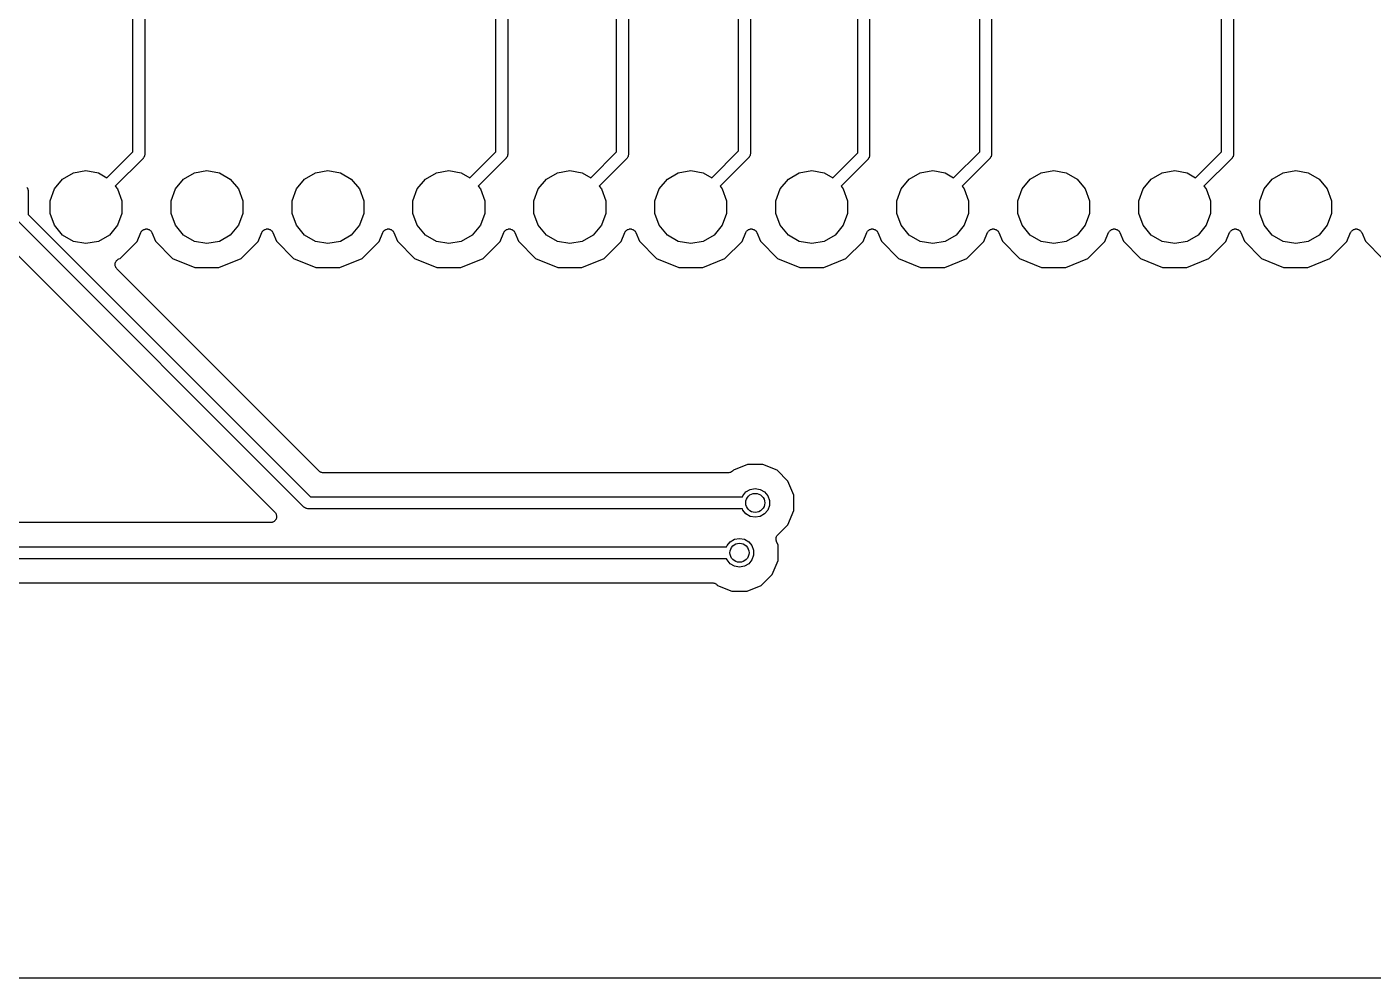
# Model space of a CAD drawing. Extents: x 116.4 to 213.4, y -134.3 to -53.5.
# Drawn here: x 152.79 to 181.06, y -134.29 to -114.33 of the extents above; entities that cross this region are included whole.
import ezdxf

# ---------------------------------------------------------------- set-up
doc = ezdxf.new("R2010")
doc.units = 0
doc.header["$MEASUREMENT"] = 0
doc.layers.add('BLACK', color=7, linetype='CONTINUOUS')

msp = doc.modelspace()

# ---------------------------------------------------------------- linework, layer by layer
at = {"layer": 'Black'}
for p, q in [((170.235, -116.968), (170.235, -95.121)), ((170.485, -94.996), (170.485, -117.02)), ((167.734, -116.929), (167.734, -95.4702)), ((167.984, -95.4184), (167.984, -116.981)), ((177.876, -116.947), (177.876, -96.159)), ((178.126, -96.1072), (178.126, -116.999)), ((155.016, -116.947), (155.016, -96.7958)), ((155.266, -96.744), (155.266, -116.999)), ((162.636, -116.947), (162.636, -108.653)), ((162.886, -108.602), (162.886, -116.999)), ((165.172, -116.951), (165.172, -109.045)), ((165.422, -108.993), (165.422, -117.003)), ((172.796, -116.947), (172.796, -110.977)), ((173.046, -110.925), (173.046, -116.999)), ((154.469, -117.494), (155.016, -116.947)), ((155.266, -117.01), (155.261, -117.025)), ((155.266, -116.999), (155.265, -117.004)), ((155.265, -117.004), (155.266, -117.01)), ((162.089, -117.494), (162.636, -116.947)), ((162.886, -117.01), (162.881, -117.025)), ((162.886, -116.999), (162.885, -117.004)), ((162.885, -117.004), (162.886, -117.01)), ((164.629, -117.494), (165.172, -116.951)), ((165.422, -117.003), (165.421, -117.008)), ((165.421, -117.008), (165.422, -117.014)), ((167.169, -117.494), (167.734, -116.929)), ((167.979, -117.007), (167.977, -117.024)), ((167.984, -116.992), (167.979, -117.007)), ((167.984, -116.981), (167.983, -116.986)), ((167.983, -116.986), (167.984, -116.992)), ((169.709, -117.494), (170.235, -116.968)), ((172.249, -117.494), (172.796, -116.947)), ((173.046, -117.01), (173.041, -117.025)), ((173.046, -116.999), (173.045, -117.004)), ((173.045, -117.004), (173.046, -117.01)), ((177.329, -117.494), (177.876, -116.947)), ((178.126, -117.01), (178.121, -117.025)), ((178.126, -116.999), (178.125, -117.004)), ((178.125, -117.004), (178.126, -117.01)), ((155.23, -117.087), (154.645, -117.671)), ((155.233, -117.083), (155.23, -117.087)), ((155.237, -117.079), (155.233, -117.083)), ((155.245, -117.065), (155.237, -117.079)), ((155.254, -117.052), (155.245, -117.065)), ((155.256, -117.046), (155.254, -117.052)), ((155.259, -117.042), (155.256, -117.046)), ((155.261, -117.025), (155.259, -117.042)), ((162.85, -117.087), (162.265, -117.671)), ((162.853, -117.083), (162.85, -117.087)), ((162.857, -117.079), (162.853, -117.083)), ((162.865, -117.065), (162.857, -117.079)), ((162.874, -117.052), (162.865, -117.065)), ((162.876, -117.046), (162.874, -117.052)), ((162.879, -117.042), (162.876, -117.046)), ((162.881, -117.025), (162.879, -117.042)), ((165.385, -117.091), (164.805, -117.671)), ((165.389, -117.087), (165.385, -117.091)), ((165.393, -117.083), (165.389, -117.087)), ((165.401, -117.069), (165.393, -117.083)), ((165.41, -117.056), (165.401, -117.069)), ((165.412, -117.05), (165.41, -117.056)), ((165.415, -117.046), (165.412, -117.05)), ((165.417, -117.03), (165.415, -117.046)), ((165.422, -117.014), (165.417, -117.03)), ((167.948, -117.069), (167.345, -117.671)), ((167.951, -117.065), (167.948, -117.069)), ((167.955, -117.061), (167.951, -117.065)), ((167.963, -117.047), (167.955, -117.061)), ((167.972, -117.034), (167.963, -117.047)), ((167.974, -117.028), (167.972, -117.034)), ((167.977, -117.024), (167.974, -117.028)), ((170.449, -117.108), (169.885, -117.671)), ((170.452, -117.104), (170.449, -117.108)), ((170.456, -117.1), (170.452, -117.104)), ((170.464, -117.086), (170.456, -117.1)), ((170.473, -117.073), (170.464, -117.086)), ((170.475, -117.067), (170.473, -117.073)), ((170.478, -117.063), (170.475, -117.067)), ((170.48, -117.046), (170.478, -117.063)), ((170.485, -117.031), (170.48, -117.046)), ((170.485, -117.02), (170.484, -117.025)), ((170.484, -117.025), (170.485, -117.031)), ((173.01, -117.087), (172.425, -117.671)), ((173.013, -117.083), (173.01, -117.087)), ((173.017, -117.079), (173.013, -117.083)), ((173.025, -117.065), (173.017, -117.079)), ((173.034, -117.052), (173.025, -117.065)), ((173.036, -117.046), (173.034, -117.052)), ((173.039, -117.042), (173.036, -117.046)), ((173.041, -117.025), (173.039, -117.042)), ((178.09, -117.087), (177.505, -117.671)), ((178.093, -117.083), (178.09, -117.087)), ((178.097, -117.079), (178.093, -117.083)), ((178.105, -117.065), (178.097, -117.079)), ((178.114, -117.052), (178.105, -117.065)), ((178.116, -117.046), (178.114, -117.052)), ((178.119, -117.042), (178.116, -117.046)), ((178.121, -117.025), (178.119, -117.042)), ((153.368, -117.728), (153.538, -117.524)), ((153.538, -117.524), (153.768, -117.391)), ((153.768, -117.391), (154.03, -117.345)), ((154.03, -117.345), (154.292, -117.391)), ((154.292, -117.391), (154.469, -117.494)), ((155.908, -117.728), (156.078, -117.524)), ((156.078, -117.524), (156.308, -117.391)), ((156.308, -117.391), (156.57, -117.345)), ((156.57, -117.345), (156.832, -117.391)), ((156.832, -117.391), (157.062, -117.524)), ((157.062, -117.524), (157.232, -117.728)), ((158.448, -117.728), (158.618, -117.524)), ((158.618, -117.524), (158.848, -117.391)), ((158.848, -117.391), (159.11, -117.345)), ((159.11, -117.345), (159.372, -117.391)), ((159.372, -117.391), (159.602, -117.524)), ((159.602, -117.524), (159.772, -117.728)), ((160.988, -117.728), (161.158, -117.524)), ((161.158, -117.524), (161.388, -117.391)), ((161.388, -117.391), (161.65, -117.345)), ((161.65, -117.345), (161.912, -117.391)), ((161.912, -117.391), (162.089, -117.494)), ((163.528, -117.728), (163.698, -117.524)), ((163.698, -117.524), (163.928, -117.391)), ((163.928, -117.391), (164.19, -117.345)), ((164.19, -117.345), (164.452, -117.391)), ((164.452, -117.391), (164.629, -117.494)), ((166.068, -117.728), (166.238, -117.524)), ((166.238, -117.524), (166.468, -117.391)), ((166.468, -117.391), (166.73, -117.345)), ((166.73, -117.345), (166.992, -117.391)), ((166.992, -117.391), (167.169, -117.494)), ((168.608, -117.728), (168.778, -117.524)), ((168.778, -117.524), (169.008, -117.391)), ((169.008, -117.391), (169.27, -117.345)), ((169.27, -117.345), (169.532, -117.391)), ((169.532, -117.391), (169.709, -117.494)), ((171.148, -117.728), (171.318, -117.524)), ((171.318, -117.524), (171.548, -117.391)), ((171.548, -117.391), (171.81, -117.345)), ((171.81, -117.345), (172.072, -117.391)), ((172.072, -117.391), (172.249, -117.494)), ((173.688, -117.728), (173.858, -117.524)), ((173.858, -117.524), (174.088, -117.391)), ((174.088, -117.391), (174.35, -117.345)), ((174.35, -117.345), (174.612, -117.391)), ((174.612, -117.391), (174.842, -117.524)), ((174.842, -117.524), (175.012, -117.728)), ((176.228, -117.728), (176.398, -117.524)), ((176.398, -117.524), (176.628, -117.391)), ((176.628, -117.391), (176.89, -117.345)), ((176.89, -117.345), (177.152, -117.391)), ((177.152, -117.391), (177.329, -117.494)), ((178.768, -117.728), (178.938, -117.524)), ((178.938, -117.524), (179.168, -117.391)), ((179.168, -117.391), (179.43, -117.345)), ((179.43, -117.345), (179.692, -117.391)), ((179.692, -117.391), (179.922, -117.524)), ((179.922, -117.524), (180.092, -117.728)), ((152.789, -117.69), (152.798, -117.705)), ((152.798, -117.705), (152.807, -117.718)), ((152.807, -117.718), (152.808, -117.723)), ((152.808, -117.723), (152.811, -117.728)), ((152.811, -117.728), (152.814, -117.744)), ((152.814, -117.744), (152.818, -117.76)), ((152.818, -117.76), (152.818, -117.765)), ((152.818, -117.765), (152.819, -117.771)), ((152.819, -117.771), (152.819, -118.263)), ((153.277, -117.977), (153.368, -117.728)), ((154.645, -117.671), (154.692, -117.728)), ((154.692, -117.728), (154.783, -117.977)), ((155.817, -117.977), (155.908, -117.728)), ((157.232, -117.728), (157.323, -117.977)), ((158.357, -117.977), (158.448, -117.728)), ((159.772, -117.728), (159.863, -117.977)), ((160.897, -117.977), (160.988, -117.728)), ((162.265, -117.671), (162.312, -117.728)), ((162.312, -117.728), (162.403, -117.977)), ((163.437, -117.977), (163.528, -117.728)), ((164.805, -117.671), (164.852, -117.728)), ((164.852, -117.728), (164.943, -117.977)), ((165.977, -117.977), (166.068, -117.728)), ((167.345, -117.671), (167.392, -117.728)), ((167.392, -117.728), (167.483, -117.977)), ((168.517, -117.977), (168.608, -117.728)), ((169.885, -117.671), (169.932, -117.728)), ((169.932, -117.728), (170.023, -117.977)), ((171.057, -117.977), (171.148, -117.728)), ((172.425, -117.671), (172.472, -117.728)), ((172.472, -117.728), (172.563, -117.977)), ((173.597, -117.977), (173.688, -117.728)), ((175.012, -117.728), (175.103, -117.977)), ((176.137, -117.977), (176.228, -117.728)), ((177.505, -117.671), (177.552, -117.728)), ((177.552, -117.728), (177.643, -117.977)), ((178.677, -117.977), (178.768, -117.728)), ((180.092, -117.728), (180.183, -117.977)), ((153.277, -118.243), (153.277, -117.977)), ((154.783, -117.977), (154.783, -118.243)), ((155.817, -118.243), (155.817, -117.977)), ((157.323, -117.977), (157.323, -118.243)), ((158.357, -118.243), (158.357, -117.977)), ((159.863, -117.977), (159.863, -118.243)), ((160.897, -118.243), (160.897, -117.977)), ((162.403, -117.977), (162.403, -118.243)), ((163.437, -118.243), (163.437, -117.977)), ((164.943, -117.977), (164.943, -118.243)), ((165.977, -118.243), (165.977, -117.977)), ((167.483, -117.977), (167.483, -118.243)), ((168.517, -118.243), (168.517, -117.977)), ((170.023, -117.977), (170.023, -118.243)), ((171.057, -118.243), (171.057, -117.977)), ((172.563, -117.977), (172.563, -118.243)), ((173.597, -118.243), (173.597, -117.977)), ((175.103, -117.977), (175.103, -118.243)), ((176.137, -118.243), (176.137, -117.977)), ((177.643, -117.977), (177.643, -118.243)), ((178.677, -118.243), (178.677, -117.977)), ((180.183, -117.977), (180.183, -118.243)), ((158.608, -124.406), (152.605, -118.403)), ((152.819, -118.263), (158.748, -124.193)), ((153.368, -118.492), (153.277, -118.243)), ((154.783, -118.243), (154.692, -118.492)), ((155.908, -118.492), (155.817, -118.243)), ((157.323, -118.243), (157.232, -118.492)), ((158.448, -118.492), (158.357, -118.243)), ((159.863, -118.243), (159.772, -118.492)), ((160.988, -118.492), (160.897, -118.243)), ((162.403, -118.243), (162.312, -118.492)), ((163.528, -118.492), (163.437, -118.243)), ((164.943, -118.243), (164.852, -118.492)), ((166.068, -118.492), (165.977, -118.243)), ((167.483, -118.243), (167.392, -118.492)), ((168.608, -118.492), (168.517, -118.243)), ((170.023, -118.243), (169.932, -118.492)), ((171.148, -118.492), (171.057, -118.243)), ((172.563, -118.243), (172.472, -118.492)), ((173.688, -118.492), (173.597, -118.243)), ((175.103, -118.243), (175.012, -118.492)), ((176.228, -118.492), (176.137, -118.243)), ((177.643, -118.243), (177.552, -118.492)), ((178.768, -118.492), (178.677, -118.243)), ((180.183, -118.243), (180.092, -118.492)), ((153.538, -118.696), (153.368, -118.492)), ((153.768, -118.829), (153.538, -118.696)), ((154.522, -118.696), (154.292, -118.829)), ((154.692, -118.492), (154.522, -118.696)), ((155.106, -118.83), (155.183, -118.646)), ((155.183, -118.646), (155.192, -118.632)), ((155.192, -118.632), (155.199, -118.617)), ((155.199, -118.617), (155.203, -118.613)), ((155.203, -118.613), (155.206, -118.609)), ((155.206, -118.609), (155.22, -118.599)), ((155.22, -118.599), (155.232, -118.587)), ((155.232, -118.587), (155.237, -118.585)), ((155.237, -118.585), (155.241, -118.582)), ((155.241, -118.582), (155.257, -118.577)), ((155.257, -118.577), (155.273, -118.57)), ((155.273, -118.57), (155.278, -118.57)), ((155.278, -118.57), (155.283, -118.569)), ((155.283, -118.569), (155.3, -118.569)), ((155.3, -118.569), (155.317, -118.569)), ((155.317, -118.569), (155.322, -118.57)), ((155.322, -118.57), (155.328, -118.571)), ((155.328, -118.571), (155.343, -118.577)), ((155.343, -118.577), (155.359, -118.582)), ((155.359, -118.582), (155.363, -118.585)), ((155.363, -118.585), (155.368, -118.587)), ((155.368, -118.587), (155.38, -118.599)), ((155.38, -118.599), (155.394, -118.609)), ((155.394, -118.609), (155.397, -118.613)), ((155.397, -118.613), (155.401, -118.617)), ((155.401, -118.617), (155.408, -118.632)), ((155.408, -118.632), (155.417, -118.646)), ((155.417, -118.646), (155.493, -118.828)), ((156.078, -118.696), (155.908, -118.492)), ((156.308, -118.829), (156.078, -118.696)), ((157.062, -118.696), (156.832, -118.829)), ((157.232, -118.492), (157.062, -118.696)), ((157.646, -118.83), (157.723, -118.646)), ((157.723, -118.646), (157.732, -118.632)), ((157.732, -118.632), (157.739, -118.617)), ((157.739, -118.617), (157.743, -118.613)), ((157.743, -118.613), (157.746, -118.609)), ((157.746, -118.609), (157.76, -118.599)), ((157.76, -118.599), (157.772, -118.587)), ((157.772, -118.587), (157.777, -118.585)), ((157.777, -118.585), (157.781, -118.582)), ((157.781, -118.582), (157.797, -118.577)), ((157.797, -118.577), (157.813, -118.57)), ((157.813, -118.57), (157.818, -118.57)), ((157.818, -118.57), (157.823, -118.569)), ((157.823, -118.569), (157.84, -118.569)), ((157.84, -118.569), (157.857, -118.569)), ((157.857, -118.569), (157.862, -118.57)), ((157.862, -118.57), (157.868, -118.571)), ((157.868, -118.571), (157.883, -118.577)), ((157.883, -118.577), (157.899, -118.582)), ((157.899, -118.582), (157.903, -118.585)), ((157.903, -118.585), (157.908, -118.587)), ((157.908, -118.587), (157.92, -118.599)), ((157.92, -118.599), (157.934, -118.609)), ((157.934, -118.609), (157.937, -118.613)), ((157.937, -118.613), (157.941, -118.617)), ((157.941, -118.617), (157.948, -118.632)), ((157.948, -118.632), (157.957, -118.646)), ((157.957, -118.646), (158.033, -118.828)), ((158.618, -118.696), (158.448, -118.492)), ((158.848, -118.829), (158.618, -118.696)), ((159.602, -118.696), (159.372, -118.829)), ((159.772, -118.492), (159.602, -118.696)), ((160.186, -118.83), (160.263, -118.646)), ((160.263, -118.646), (160.272, -118.632)), ((160.272, -118.632), (160.279, -118.617)), ((160.279, -118.617), (160.283, -118.613)), ((160.283, -118.613), (160.286, -118.609)), ((160.286, -118.609), (160.3, -118.599)), ((160.3, -118.599), (160.312, -118.587)), ((160.312, -118.587), (160.317, -118.585)), ((160.317, -118.585), (160.321, -118.582)), ((160.321, -118.582), (160.337, -118.577)), ((160.337, -118.577), (160.353, -118.57)), ((160.353, -118.57), (160.358, -118.57)), ((160.358, -118.57), (160.363, -118.569)), ((160.363, -118.569), (160.38, -118.569)), ((160.38, -118.569), (160.397, -118.569)), ((160.397, -118.569), (160.402, -118.57)), ((160.402, -118.57), (160.408, -118.571)), ((160.408, -118.571), (160.423, -118.577)), ((160.423, -118.577), (160.439, -118.582)), ((160.439, -118.582), (160.443, -118.585)), ((160.443, -118.585), (160.448, -118.587)), ((160.448, -118.587), (160.46, -118.599)), ((160.46, -118.599), (160.474, -118.609)), ((160.474, -118.609), (160.477, -118.613)), ((160.477, -118.613), (160.481, -118.617)), ((160.481, -118.617), (160.488, -118.632)), ((160.488, -118.632), (160.497, -118.646)), ((160.497, -118.646), (160.573, -118.828)), ((161.158, -118.696), (160.988, -118.492)), ((161.388, -118.829), (161.158, -118.696)), ((162.142, -118.696), (161.912, -118.829)), ((162.312, -118.492), (162.142, -118.696)), ((162.726, -118.83), (162.803, -118.646)), ((162.803, -118.646), (162.812, -118.632)), ((162.812, -118.632), (162.819, -118.617)), ((162.819, -118.617), (162.823, -118.613)), ((162.823, -118.613), (162.826, -118.609)), ((162.826, -118.609), (162.84, -118.599)), ((162.84, -118.599), (162.852, -118.587)), ((162.852, -118.587), (162.857, -118.585)), ((162.857, -118.585), (162.861, -118.582)), ((162.861, -118.582), (162.877, -118.577)), ((162.877, -118.577), (162.893, -118.57)), ((162.893, -118.57), (162.898, -118.57)), ((162.898, -118.57), (162.903, -118.569)), ((162.903, -118.569), (162.92, -118.569)), ((162.92, -118.569), (162.937, -118.569)), ((162.937, -118.569), (162.942, -118.57)), ((162.942, -118.57), (162.948, -118.571)), ((162.948, -118.571), (162.963, -118.577)), ((162.963, -118.577), (162.979, -118.582)), ((162.979, -118.582), (162.983, -118.585)), ((162.983, -118.585), (162.988, -118.587)), ((162.988, -118.587), (163, -118.599)), ((163, -118.599), (163.014, -118.609)), ((163.014, -118.609), (163.017, -118.613)), ((163.017, -118.613), (163.021, -118.617)), ((163.021, -118.617), (163.028, -118.632)), ((163.028, -118.632), (163.037, -118.646)), ((163.037, -118.646), (163.113, -118.828)), ((163.698, -118.696), (163.528, -118.492)), ((163.928, -118.829), (163.698, -118.696)), ((164.682, -118.696), (164.452, -118.829)), ((164.852, -118.492), (164.682, -118.696)), ((165.266, -118.83), (165.343, -118.646)), ((165.343, -118.646), (165.352, -118.632)), ((165.352, -118.632), (165.359, -118.617)), ((165.359, -118.617), (165.363, -118.613)), ((165.363, -118.613), (165.366, -118.609)), ((165.366, -118.609), (165.38, -118.599)), ((165.38, -118.599), (165.392, -118.587)), ((165.392, -118.587), (165.397, -118.585)), ((165.397, -118.585), (165.401, -118.582)), ((165.401, -118.582), (165.417, -118.577)), ((165.417, -118.577), (165.433, -118.57)), ((165.433, -118.57), (165.438, -118.57)), ((165.438, -118.57), (165.443, -118.569)), ((165.443, -118.569), (165.46, -118.569)), ((165.46, -118.569), (165.477, -118.569)), ((165.477, -118.569), (165.482, -118.57)), ((165.482, -118.57), (165.488, -118.571)), ((165.488, -118.571), (165.503, -118.577)), ((165.503, -118.577), (165.519, -118.582)), ((165.519, -118.582), (165.523, -118.585)), ((165.523, -118.585), (165.528, -118.587)), ((165.528, -118.587), (165.54, -118.599)), ((165.54, -118.599), (165.554, -118.609)), ((165.554, -118.609), (165.557, -118.613)), ((165.557, -118.613), (165.561, -118.617)), ((165.561, -118.617), (165.568, -118.632)), ((165.568, -118.632), (165.577, -118.646)), ((165.577, -118.646), (165.653, -118.828)), ((166.238, -118.696), (166.068, -118.492)), ((166.468, -118.829), (166.238, -118.696)), ((167.222, -118.696), (166.992, -118.829)), ((167.392, -118.492), (167.222, -118.696)), ((167.806, -118.83), (167.883, -118.646)), ((167.883, -118.646), (167.892, -118.632)), ((167.892, -118.632), (167.899, -118.617)), ((167.899, -118.617), (167.903, -118.613)), ((167.903, -118.613), (167.906, -118.609)), ((167.906, -118.609), (167.92, -118.599)), ((167.92, -118.599), (167.932, -118.587)), ((167.932, -118.587), (167.937, -118.585)), ((167.937, -118.585), (167.941, -118.582)), ((167.941, -118.582), (167.957, -118.577)), ((167.957, -118.577), (167.973, -118.57)), ((167.973, -118.57), (167.978, -118.57)), ((167.978, -118.57), (167.983, -118.569)), ((167.983, -118.569), (168, -118.569)), ((168, -118.569), (168.017, -118.569)), ((168.017, -118.569), (168.022, -118.57)), ((168.022, -118.57), (168.028, -118.571)), ((168.028, -118.571), (168.043, -118.577)), ((168.043, -118.577), (168.059, -118.582)), ((168.059, -118.582), (168.063, -118.585)), ((168.063, -118.585), (168.068, -118.587)), ((168.068, -118.587), (168.08, -118.599)), ((168.08, -118.599), (168.094, -118.609)), ((168.094, -118.609), (168.097, -118.613)), ((168.097, -118.613), (168.101, -118.617)), ((168.101, -118.617), (168.108, -118.632)), ((168.108, -118.632), (168.117, -118.646)), ((168.117, -118.646), (168.193, -118.828)), ((168.778, -118.696), (168.608, -118.492)), ((169.008, -118.829), (168.778, -118.696)), ((169.762, -118.696), (169.532, -118.829)), ((169.932, -118.492), (169.762, -118.696)), ((170.346, -118.83), (170.423, -118.646)), ((170.423, -118.646), (170.432, -118.632)), ((170.432, -118.632), (170.439, -118.617)), ((170.439, -118.617), (170.443, -118.613)), ((170.443, -118.613), (170.446, -118.609)), ((170.446, -118.609), (170.46, -118.599)), ((170.46, -118.599), (170.472, -118.587)), ((170.472, -118.587), (170.477, -118.585)), ((170.477, -118.585), (170.481, -118.582)), ((170.481, -118.582), (170.497, -118.577)), ((170.497, -118.577), (170.513, -118.57)), ((170.513, -118.57), (170.518, -118.57)), ((170.518, -118.57), (170.523, -118.569)), ((170.523, -118.569), (170.54, -118.569)), ((170.54, -118.569), (170.557, -118.569)), ((170.557, -118.569), (170.562, -118.57)), ((170.562, -118.57), (170.568, -118.571)), ((170.568, -118.571), (170.583, -118.577)), ((170.583, -118.577), (170.599, -118.582)), ((170.599, -118.582), (170.603, -118.585)), ((170.603, -118.585), (170.608, -118.587)), ((170.608, -118.587), (170.62, -118.599)), ((170.62, -118.599), (170.634, -118.609)), ((170.634, -118.609), (170.637, -118.613)), ((170.637, -118.613), (170.641, -118.617)), ((170.641, -118.617), (170.648, -118.632)), ((170.648, -118.632), (170.657, -118.646)), ((170.657, -118.646), (170.733, -118.828)), ((171.318, -118.696), (171.148, -118.492)), ((171.548, -118.829), (171.318, -118.696)), ((172.302, -118.696), (172.072, -118.829)), ((172.472, -118.492), (172.302, -118.696)), ((172.886, -118.83), (172.963, -118.646)), ((172.963, -118.646), (172.972, -118.632)), ((172.972, -118.632), (172.979, -118.617)), ((172.979, -118.617), (172.983, -118.613)), ((172.983, -118.613), (172.986, -118.609)), ((172.986, -118.609), (173, -118.599)), ((173, -118.599), (173.012, -118.587)), ((173.012, -118.587), (173.017, -118.585)), ((173.017, -118.585), (173.021, -118.582)), ((173.021, -118.582), (173.037, -118.577)), ((173.037, -118.577), (173.053, -118.57)), ((173.053, -118.57), (173.058, -118.57)), ((173.058, -118.57), (173.063, -118.569)), ((173.063, -118.569), (173.08, -118.569)), ((173.08, -118.569), (173.097, -118.569)), ((173.097, -118.569), (173.102, -118.57)), ((173.102, -118.57), (173.108, -118.571)), ((173.108, -118.571), (173.123, -118.577)), ((173.123, -118.577), (173.139, -118.582)), ((173.139, -118.582), (173.143, -118.585)), ((173.143, -118.585), (173.148, -118.587)), ((173.148, -118.587), (173.16, -118.599)), ((173.16, -118.599), (173.174, -118.609)), ((173.174, -118.609), (173.177, -118.613)), ((173.177, -118.613), (173.181, -118.617)), ((173.181, -118.617), (173.188, -118.632)), ((173.188, -118.632), (173.197, -118.646)), ((173.197, -118.646), (173.273, -118.828)), ((173.858, -118.696), (173.688, -118.492)), ((174.088, -118.829), (173.858, -118.696)), ((174.842, -118.696), (174.612, -118.829)), ((175.012, -118.492), (174.842, -118.696)), ((175.426, -118.83), (175.503, -118.646)), ((175.503, -118.646), (175.512, -118.632)), ((175.512, -118.632), (175.519, -118.617)), ((175.519, -118.617), (175.523, -118.613)), ((175.523, -118.613), (175.526, -118.609)), ((175.526, -118.609), (175.54, -118.599)), ((175.54, -118.599), (175.552, -118.587)), ((175.552, -118.587), (175.557, -118.585)), ((175.557, -118.585), (175.561, -118.582)), ((175.561, -118.582), (175.577, -118.577)), ((175.577, -118.577), (175.593, -118.57)), ((175.593, -118.57), (175.598, -118.57)), ((175.598, -118.57), (175.603, -118.569)), ((175.603, -118.569), (175.62, -118.569)), ((175.62, -118.569), (175.637, -118.569)), ((175.637, -118.569), (175.642, -118.57)), ((175.642, -118.57), (175.648, -118.571)), ((175.648, -118.571), (175.663, -118.577)), ((175.663, -118.577), (175.679, -118.582)), ((175.679, -118.582), (175.683, -118.585)), ((175.683, -118.585), (175.688, -118.587)), ((175.688, -118.587), (175.7, -118.599)), ((175.7, -118.599), (175.714, -118.609)), ((175.714, -118.609), (175.717, -118.613)), ((175.717, -118.613), (175.721, -118.617)), ((175.721, -118.617), (175.728, -118.632)), ((175.728, -118.632), (175.737, -118.646)), ((175.737, -118.646), (175.813, -118.828)), ((176.398, -118.696), (176.228, -118.492)), ((176.628, -118.829), (176.398, -118.696)), ((177.382, -118.696), (177.152, -118.829)), ((177.552, -118.492), (177.382, -118.696)), ((177.966, -118.83), (178.043, -118.646)), ((178.043, -118.646), (178.052, -118.632)), ((178.052, -118.632), (178.059, -118.617)), ((178.059, -118.617), (178.063, -118.613)), ((178.063, -118.613), (178.066, -118.609)), ((178.066, -118.609), (178.08, -118.599)), ((178.08, -118.599), (178.092, -118.587)), ((178.092, -118.587), (178.097, -118.585)), ((178.097, -118.585), (178.101, -118.582)), ((178.101, -118.582), (178.117, -118.577)), ((178.117, -118.577), (178.133, -118.57)), ((178.133, -118.57), (178.138, -118.57)), ((178.138, -118.57), (178.143, -118.569)), ((178.143, -118.569), (178.16, -118.569)), ((178.16, -118.569), (178.177, -118.569)), ((178.177, -118.569), (178.182, -118.57)), ((178.182, -118.57), (178.188, -118.571)), ((178.188, -118.571), (178.203, -118.577)), ((178.203, -118.577), (178.219, -118.582)), ((178.219, -118.582), (178.223, -118.585)), ((178.223, -118.585), (178.228, -118.587)), ((178.228, -118.587), (178.24, -118.599)), ((178.24, -118.599), (178.254, -118.609)), ((178.254, -118.609), (178.257, -118.613)), ((178.257, -118.613), (178.261, -118.617)), ((178.261, -118.617), (178.268, -118.632)), ((178.268, -118.632), (178.277, -118.646)), ((178.277, -118.646), (178.353, -118.828)), ((178.938, -118.696), (178.768, -118.492)), ((179.168, -118.829), (178.938, -118.696)), ((179.922, -118.696), (179.692, -118.829)), ((180.092, -118.492), (179.922, -118.696)), ((180.506, -118.83), (180.583, -118.646)), ((180.583, -118.646), (180.592, -118.632)), ((180.592, -118.632), (180.599, -118.617)), ((180.599, -118.617), (180.603, -118.613)), ((180.603, -118.613), (180.606, -118.609)), ((180.606, -118.609), (180.62, -118.599)), ((180.62, -118.599), (180.632, -118.587)), ((180.632, -118.587), (180.637, -118.585)), ((180.637, -118.585), (180.641, -118.582)), ((180.641, -118.582), (180.657, -118.577)), ((180.657, -118.577), (180.673, -118.57)), ((180.673, -118.57), (180.678, -118.57)), ((180.678, -118.57), (180.683, -118.569)), ((180.683, -118.569), (180.7, -118.569)), ((180.7, -118.569), (180.717, -118.569)), ((180.717, -118.569), (180.722, -118.57)), ((180.722, -118.57), (180.728, -118.571)), ((180.728, -118.571), (180.743, -118.577)), ((180.743, -118.577), (180.759, -118.582)), ((180.759, -118.582), (180.763, -118.585)), ((180.763, -118.585), (180.768, -118.587)), ((180.768, -118.587), (180.78, -118.599)), ((180.78, -118.599), (180.794, -118.609)), ((180.794, -118.609), (180.797, -118.613)), ((180.797, -118.613), (180.801, -118.617)), ((180.801, -118.617), (180.808, -118.632)), ((180.808, -118.632), (180.817, -118.646)), ((180.817, -118.646), (180.893, -118.828)), ((154.03, -118.875), (153.768, -118.829)), ((154.292, -118.829), (154.03, -118.875)), ((154.748, -119.187), (155.106, -118.83)), ((155.493, -118.828), (155.85, -119.186)), ((156.57, -118.875), (156.308, -118.829)), ((156.832, -118.829), (156.57, -118.875)), ((157.288, -119.187), (157.646, -118.83)), ((158.033, -118.828), (158.39, -119.186)), ((159.11, -118.875), (158.848, -118.829)), ((159.372, -118.829), (159.11, -118.875)), ((159.828, -119.187), (160.186, -118.83)), ((160.573, -118.828), (160.93, -119.186)), ((161.65, -118.875), (161.388, -118.829)), ((161.912, -118.829), (161.65, -118.875)), ((162.368, -119.187), (162.726, -118.83)), ((163.113, -118.828), (163.47, -119.186)), ((164.19, -118.875), (163.928, -118.829)), ((164.452, -118.829), (164.19, -118.875)), ((164.908, -119.187), (165.266, -118.83)), ((165.653, -118.828), (166.01, -119.186)), ((166.73, -118.875), (166.468, -118.829)), ((166.992, -118.829), (166.73, -118.875)), ((167.448, -119.187), (167.806, -118.83)), ((168.193, -118.828), (168.55, -119.186)), ((169.27, -118.875), (169.008, -118.829)), ((169.532, -118.829), (169.27, -118.875)), ((169.988, -119.187), (170.346, -118.83)), ((170.733, -118.828), (171.09, -119.186)), ((171.81, -118.875), (171.548, -118.829)), ((172.072, -118.829), (171.81, -118.875)), ((172.528, -119.187), (172.886, -118.83)), ((173.273, -118.828), (173.63, -119.186)), ((174.35, -118.875), (174.088, -118.829)), ((174.612, -118.829), (174.35, -118.875)), ((175.068, -119.187), (175.426, -118.83)), ((175.813, -118.828), (176.17, -119.186)), ((176.89, -118.875), (176.628, -118.829)), ((177.152, -118.829), (176.89, -118.875)), ((177.608, -119.187), (177.966, -118.83)), ((178.353, -118.828), (178.71, -119.186)), ((179.43, -118.875), (179.168, -118.829)), ((179.692, -118.829), (179.43, -118.875)), ((180.148, -119.187), (180.506, -118.83)), ((180.893, -118.828), (181.25, -119.186)), ((152.53, -119.046), (157.998, -124.515)), ((154.647, -119.283), (154.653, -119.27)), ((154.653, -119.27), (154.657, -119.257)), ((154.657, -119.257), (154.662, -119.251)), ((154.662, -119.251), (154.666, -119.243)), ((154.666, -119.243), (154.675, -119.233)), ((154.675, -119.233), (154.684, -119.222)), ((154.684, -119.222), (154.691, -119.218)), ((154.691, -119.218), (154.697, -119.212)), ((154.697, -119.212), (154.709, -119.206)), ((154.709, -119.206), (154.721, -119.199)), ((154.721, -119.199), (154.748, -119.187)), ((155.85, -119.186), (156.316, -119.38)), ((156.822, -119.38), (157.288, -119.187)), ((158.39, -119.186), (158.856, -119.38)), ((159.362, -119.38), (159.828, -119.187)), ((160.93, -119.186), (161.396, -119.38)), ((161.902, -119.38), (162.368, -119.187)), ((163.47, -119.186), (163.936, -119.38)), ((164.442, -119.38), (164.908, -119.187)), ((166.01, -119.186), (166.476, -119.38)), ((166.982, -119.38), (167.448, -119.187)), ((168.55, -119.186), (169.016, -119.38)), ((169.522, -119.38), (169.988, -119.187)), ((171.09, -119.186), (171.556, -119.38)), ((172.062, -119.38), (172.528, -119.187)), ((173.63, -119.186), (174.096, -119.38)), ((174.602, -119.38), (175.068, -119.187)), ((176.17, -119.186), (176.636, -119.38)), ((177.142, -119.38), (177.608, -119.187)), ((178.71, -119.186), (179.176, -119.38)), ((179.682, -119.38), (180.148, -119.187)), ((154.643, -119.327), (154.644, -119.313)), ((154.645, -119.335), (154.643, -119.327)), ((154.644, -119.299), (154.646, -119.291)), ((154.644, -119.313), (154.644, -119.299)), ((154.646, -119.343), (154.645, -119.335)), ((154.646, -119.291), (154.647, -119.283)), ((154.651, -119.356), (154.646, -119.343)), ((154.655, -119.37), (154.651, -119.356)), ((154.659, -119.376), (154.655, -119.37)), ((154.662, -119.384), (154.659, -119.376)), ((154.672, -119.394), (154.662, -119.384)), ((154.68, -119.406), (154.672, -119.394)), ((158.922, -123.648), (154.68, -119.406)), ((156.316, -119.38), (156.822, -119.38)), ((158.856, -119.38), (159.362, -119.38)), ((161.396, -119.38), (161.902, -119.38)), ((163.936, -119.38), (164.442, -119.38)), ((166.476, -119.38), (166.982, -119.38)), ((169.016, -119.38), (169.522, -119.38)), ((171.556, -119.38), (172.062, -119.38)), ((174.096, -119.38), (174.602, -119.38)), ((176.636, -119.38), (177.142, -119.38)), ((179.176, -119.38), (179.682, -119.38)), ((167.923, -123.51), (167.626, -123.632)), ((168.244, -123.51), (167.923, -123.51)), ((168.541, -123.633), (168.244, -123.51)), ((158.926, -123.651), (158.922, -123.648)), ((158.93, -123.655), (158.926, -123.651)), ((158.944, -123.663), (158.93, -123.655)), ((158.958, -123.673), (158.944, -123.663)), ((158.963, -123.674), (158.958, -123.673)), ((158.968, -123.677), (158.963, -123.674)), ((158.984, -123.68), (158.968, -123.677)), ((159, -123.684), (158.984, -123.68)), ((159.006, -123.684), (159, -123.684)), ((159.011, -123.685), (159.006, -123.684)), ((167.521, -123.685), (159.011, -123.685)), ((167.526, -123.684), (167.521, -123.685)), ((167.532, -123.684), (167.526, -123.684)), ((167.548, -123.68), (167.532, -123.684)), ((167.564, -123.677), (167.548, -123.68)), ((167.569, -123.674), (167.564, -123.677)), ((167.574, -123.673), (167.569, -123.674)), ((167.588, -123.663), (167.574, -123.673)), ((167.603, -123.655), (167.588, -123.663)), ((167.606, -123.651), (167.603, -123.655)), ((167.611, -123.648), (167.606, -123.651)), ((167.626, -123.632), (167.611, -123.648)), ((168.768, -123.861), (168.541, -123.633)), ((167.889, -124.087), (167.98, -124.035)), ((167.98, -124.035), (168.083, -124.017)), ((168.083, -124.017), (168.186, -124.035)), ((168.186, -124.035), (168.277, -124.087)), ((168.891, -124.158), (168.768, -123.861)), ((158.748, -124.193), (167.813, -124.193)), ((167.813, -124.193), (167.822, -124.167)), ((167.822, -124.167), (167.889, -124.087)), ((168.277, -124.087), (168.344, -124.167)), ((168.344, -124.167), (168.38, -124.265)), ((168.38, -124.265), (168.38, -124.37)), ((168.891, -124.479), (168.891, -124.158)), ((157.998, -124.515), (158.008, -124.528)), ((158.008, -124.528), (158.018, -124.541)), ((158.018, -124.541), (158.02, -124.546)), ((158.02, -124.546), (158.024, -124.551)), ((158.024, -124.551), (158.028, -124.567)), ((158.031, -124.637), (158.024, -124.652)), ((158.028, -124.567), (158.034, -124.582)), ((158.032, -124.632), (158.031, -124.637)), ((158.034, -124.626), (158.032, -124.632)), ((158.034, -124.582), (158.034, -124.588)), ((158.034, -124.588), (158.035, -124.593)), ((158.035, -124.593), (158.034, -124.61)), ((158.034, -124.61), (158.034, -124.626)), ((158.613, -124.409), (158.608, -124.406)), ((158.616, -124.413), (158.613, -124.409)), ((158.63, -124.422), (158.616, -124.413)), ((158.644, -124.431), (158.63, -124.422)), ((158.649, -124.432), (158.644, -124.431)), ((158.654, -124.435), (158.649, -124.432)), ((158.67, -124.438), (158.654, -124.435)), ((158.686, -124.442), (158.67, -124.438)), ((158.691, -124.442), (158.686, -124.442)), ((158.697, -124.443), (158.691, -124.442)), ((167.813, -124.443), (158.697, -124.443)), ((167.822, -124.468), (167.813, -124.443)), ((167.889, -124.548), (167.822, -124.468)), ((167.98, -124.601), (167.889, -124.548)), ((168.083, -124.619), (167.98, -124.601)), ((168.186, -124.601), (168.083, -124.619)), ((168.277, -124.548), (168.186, -124.601)), ((168.344, -124.468), (168.277, -124.548)), ((168.38, -124.37), (168.344, -124.468)), ((168.768, -124.776), (168.891, -124.479)), ((157.908, -124.731), (133.728, -124.731)), ((157.925, -124.729), (157.908, -124.731)), ((157.941, -124.727), (157.925, -124.729)), ((157.946, -124.725), (157.941, -124.727)), ((157.952, -124.724), (157.946, -124.725)), ((157.966, -124.715), (157.952, -124.724)), ((157.981, -124.708), (157.966, -124.715)), ((157.985, -124.704), (157.981, -124.708)), ((157.99, -124.702), (157.985, -124.704)), ((158.001, -124.689), (157.99, -124.702)), ((158.013, -124.677), (158.001, -124.689)), ((158.015, -124.672), (158.013, -124.677)), ((158.018, -124.668), (158.015, -124.672)), ((158.024, -124.652), (158.018, -124.668)), ((168.556, -124.987), (168.768, -124.776)), ((167.492, -125.214), (167.559, -125.134)), ((167.559, -125.134), (167.65, -125.081)), ((167.65, -125.081), (167.753, -125.063)), ((167.753, -125.063), (167.856, -125.081)), ((167.856, -125.081), (167.946, -125.134)), ((167.946, -125.134), (168.013, -125.214)), ((168.519, -125.066), (168.523, -125.053)), ((168.52, -125.074), (168.519, -125.066)), ((168.519, -125.083), (168.52, -125.074)), ((168.522, -125.096), (168.519, -125.083)), ((168.523, -125.11), (168.522, -125.096)), ((168.523, -125.053), (168.525, -125.039)), ((168.527, -125.117), (168.523, -125.11)), ((168.525, -125.039), (168.528, -125.031)), ((168.528, -125.126), (168.527, -125.117)), ((168.528, -125.031), (168.531, -125.023)), ((168.561, -125.204), (168.528, -125.126)), ((168.531, -125.023), (168.539, -125.012)), ((168.539, -125.012), (168.545, -125)), ((168.545, -125), (168.551, -124.994)), ((168.551, -124.994), (168.556, -124.987)), ((168.561, -125.526), (168.561, -125.204)), ((133.716, -125.239), (167.483, -125.239)), ((167.483, -125.489), (133.767, -125.489)), ((167.483, -125.239), (167.492, -125.214)), ((167.492, -125.515), (167.483, -125.489)), ((168.013, -125.214), (168.049, -125.312)), ((168.049, -125.417), (168.013, -125.515)), ((168.049, -125.312), (168.049, -125.417)), ((167.559, -125.595), (167.492, -125.515)), ((167.65, -125.647), (167.559, -125.595)), ((167.753, -125.666), (167.65, -125.647)), ((167.856, -125.647), (167.753, -125.666)), ((167.946, -125.595), (167.856, -125.647)), ((168.013, -125.515), (167.946, -125.595)), ((168.437, -125.823), (168.561, -125.526)), ((134.03, -125.997), (167.19, -125.997)), ((167.19, -125.997), (167.196, -125.998)), ((167.196, -125.998), (167.201, -125.998)), ((167.201, -125.998), (167.217, -126.002)), ((167.217, -126.002), (167.234, -126.005)), ((167.234, -126.005), (167.239, -126.008)), ((167.239, -126.008), (167.244, -126.009)), ((167.244, -126.009), (167.258, -126.019)), ((167.258, -126.019), (167.272, -126.027)), ((167.272, -126.027), (167.275, -126.031)), ((167.275, -126.031), (167.28, -126.035)), ((167.28, -126.035), (167.294, -126.049)), ((167.294, -126.049), (167.591, -126.172)), ((167.913, -126.173), (168.21, -126.05)), ((168.21, -126.05), (168.437, -125.823)), ((167.591, -126.172), (167.913, -126.173)), ((210.115, -134.291), (119.704, -134.291))]:
    msp.add_line(p, q, dxfattribs=at)
for centre in [(168.083, -124.318), (167.753, -125.364)]:
    msp.add_circle(centre, 0.2, dxfattribs=at)

doc.saveas('drawing.dxf')
